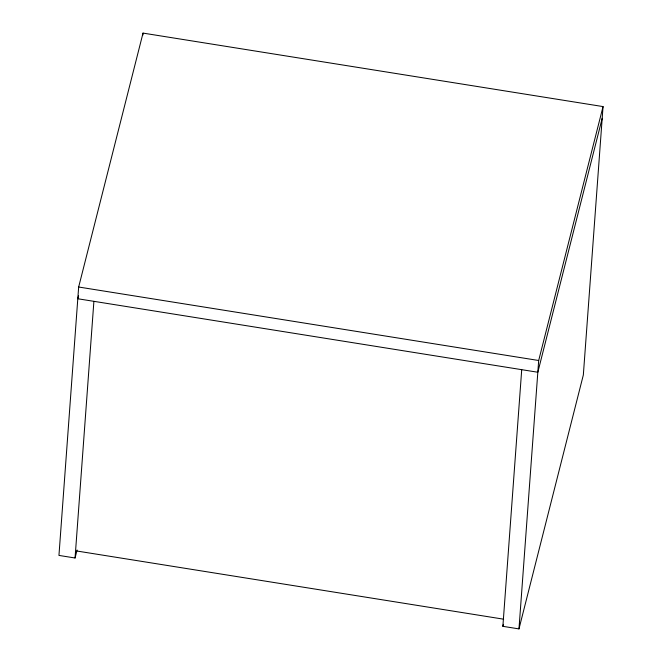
<?xml version="1.0" encoding="UTF-8"?>
<svg xmlns="http://www.w3.org/2000/svg" width="662" height="662" viewBox="0 0 662 662"><rect width="100%" height="100%" fill="white"/><g stroke="black" fill="none" stroke-linecap="round" stroke-linejoin="round"><path stroke-width="0.99" d="M521.722 369.669L502.872 626.326L518.975 628.9L583.338 374.982L603.049 106.582L143.025 33.1L78.662 287.018L58.951 555.418L75.054 557.992L77.082 549.998M75.054 557.992L93.896 301.334M142.884 35.061L143.025 33.1M518.975 628.9L538.686 360.5L603.049 106.582M78.555 295.765L77.802 298.761L537.825 372.243L602.188 118.324M502.872 626.326L503.385 624.332M78.662 287.018L538.686 360.5M76.809 551.007L503.633 619.185"/></g></svg>
